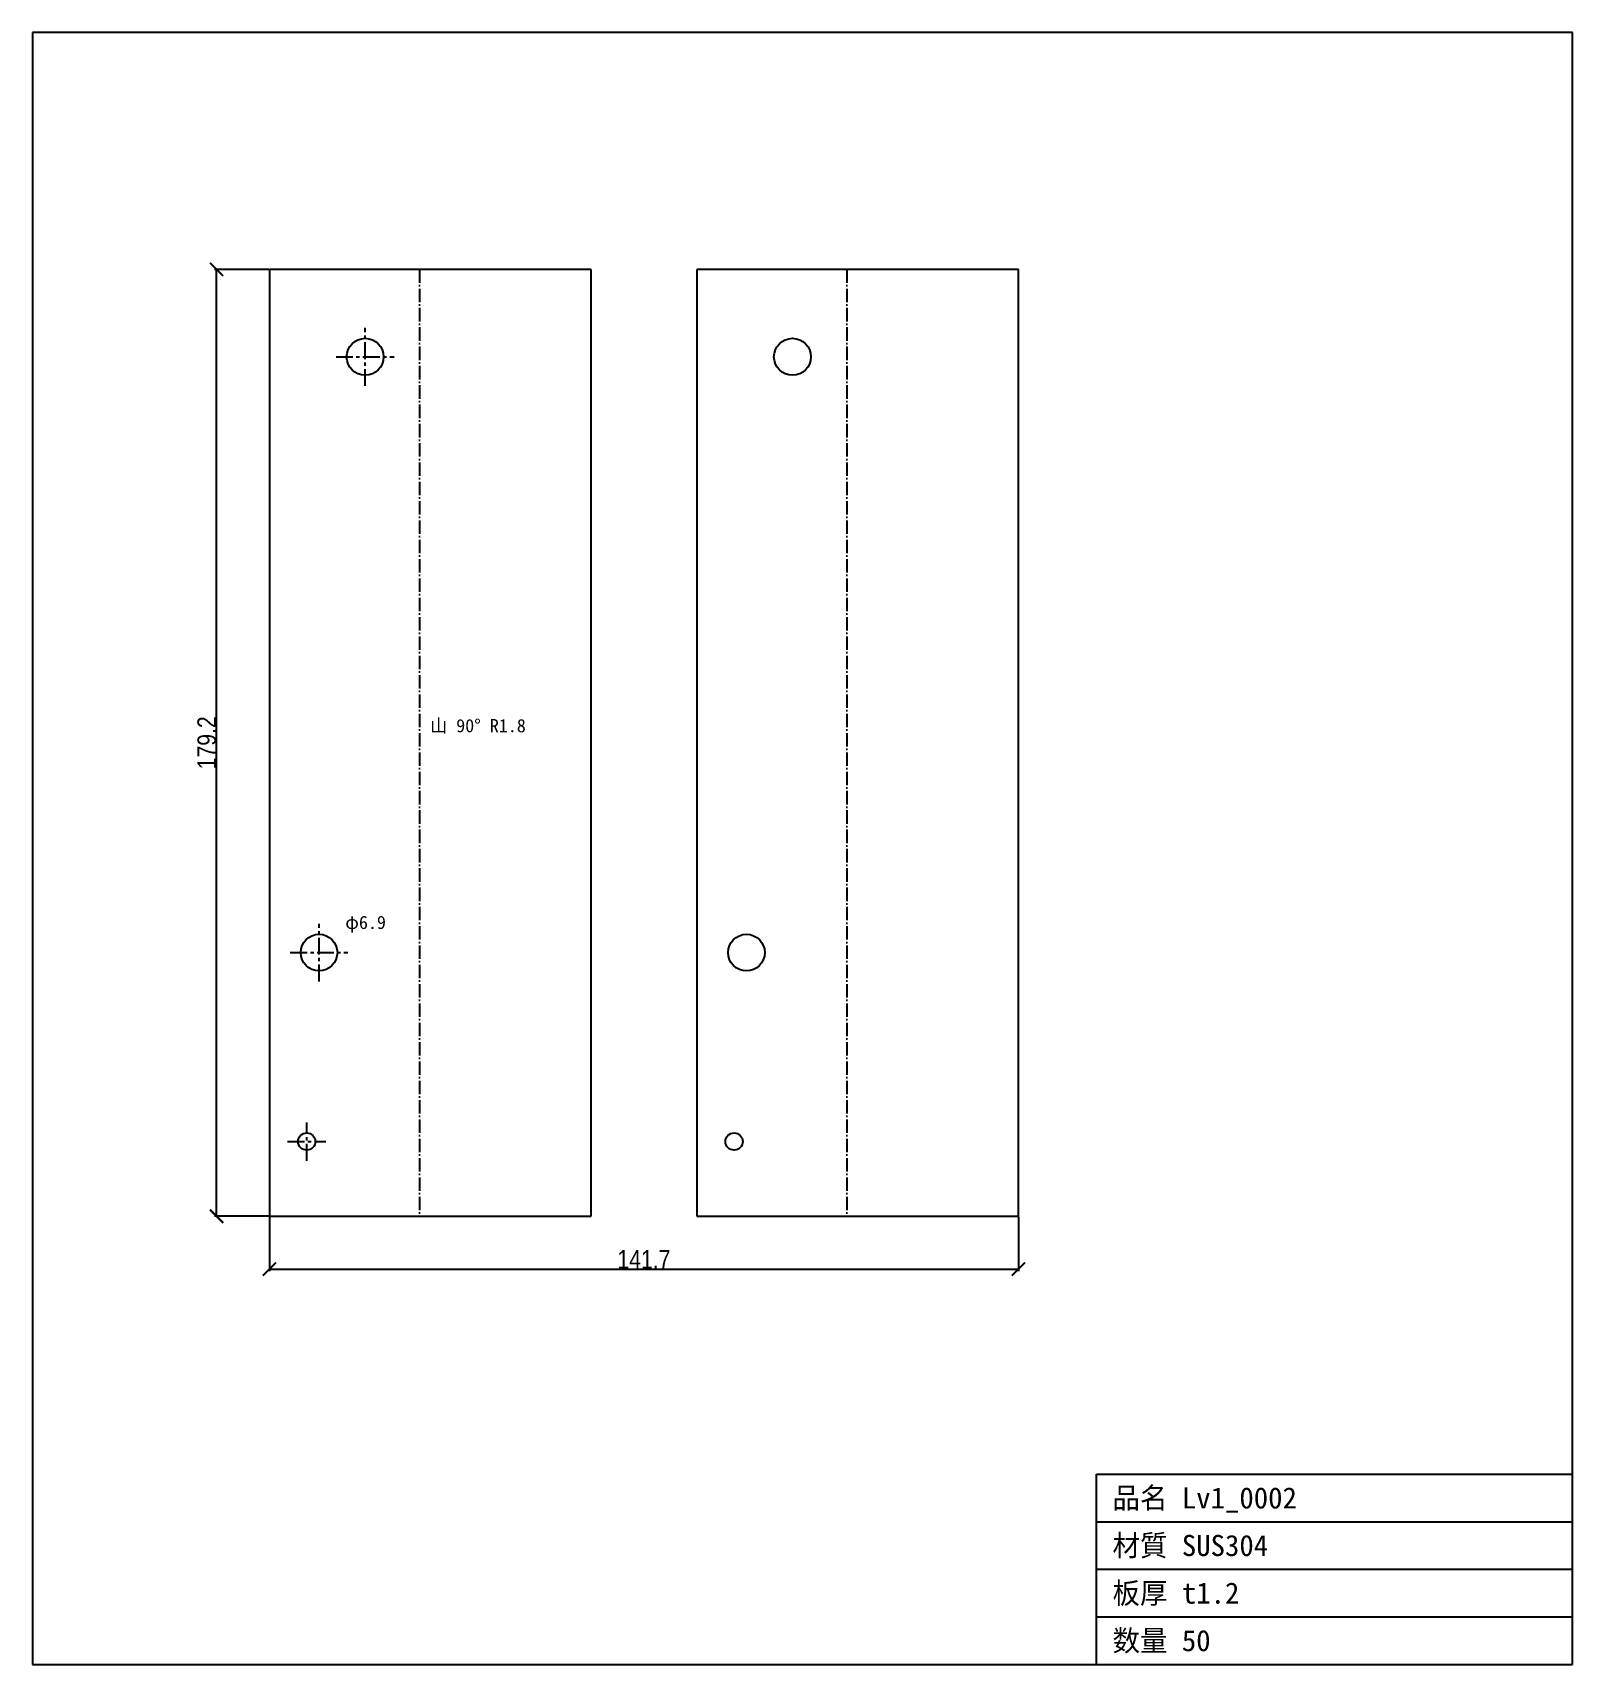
# Model space of a CAD drawing. Header units: millimetres. Extents: x -45 to 247, y -85 to 224.
import ezdxf

# ---------------------------------------------------------------- set-up
doc = ezdxf.new("R2010")
doc.units = ezdxf.units.MM
doc.linetypes.add('CENTER', pattern=[5.08, 3.175, -0.635, 0.635, -0.635])
doc.linetypes.add('DASHDOT', pattern=[3.556, 2.54, -0.508, 0, -0.508])
for name, color, linetype in [('中心線', 7, 'Continuous'), ('図枠', 7, 'Continuous'), ('外形', 7, 'Continuous'), ('寸法', 7, 'Continuous'), ('文字', 7, 'Continuous'), ('曲げ線', 7, 'Continuous')]:
    doc.layers.add(name, color=color, linetype=linetype)
doc.styles.add('OpenSansCondensed-Light', font='OpenSansCondensed-Light.ttf')
doc.dimstyles.new('EZDXF', dxfattribs={"dimtxt": 0.25, "dimasz": 0.175, "dimexe": 0.375, "dimexo": 0.125, "dimgap": 0.1, "dimtad": 1, "dimlfac": 100, "dimzin": 12, "dimdsep": 46, "dimtxsty": 'OpenSansCondensed-Light', "dimblk": 'ARCHTICK', "dimcen": 2.5, "dimazin": 3, "dimtfac": 0.5, "dimtmove": 2, "dimatfit": 3})

# ---------------------------------------------------------------- blocks, each defined once
blk = doc.blocks.new('_ARCHTICK')
at = {"color": 0, "linetype": 'BYBLOCK', "const_width": 0.15}
blk.add_lwpolyline([(-0.5, -0.5), (0.5, 0.5)], dxfattribs=at)

msp = doc.modelspace()

# ---------------------------------------------------------------- linework, layer by layer
at = {"layer": '中心線', "color": 1, "linetype": 'CENTER'}
for p, q in [((18.11, 157.13), (18.11, 168.14)), ((12.61, 162.64), (23.62, 162.64)), ((9.39, 44.45), (9.39, 55.36)), ((3.94, 49.9), (14.85, 49.9)), ((7.06, 10.51), (7.06, 17.77)), ((3.43, 14.14), (10.69, 14.14))]:
    msp.add_line(p, q, dxfattribs=at)
at = {"layer": '図枠'}
for p, q in [((246.5, 223.99), (-44.8, 223.99)), ((-44.8, 223.99), (-44.8, -84.8)), ((246.5, -84.8), (246.5, 223.99)), ((156.5, -84.8), (156.5, -48.8)), ((156.5, -48.8), (246.5, -48.8)), ((156.5, -57.8), (246.5, -57.8)), ((156.5, -66.8), (246.5, -66.8)), ((156.5, -75.8), (246.5, -75.8)), ((-44.8, -84.8), (246.5, -84.8))]:
    msp.add_line(p, q, dxfattribs=at)
at = {"layer": '外形'}
for p, q in [((0, 179.19), (0, 0)), ((60.85, 179.19), (0, 179.19)), ((60.85, 0), (60.85, 179.19)), ((80.85, 179.19), (80.85, 0)), ((141.71, 179.19), (80.85, 179.19)), ((141.71, 0), (141.71, 179.19)), ((0, 0), (60.85, 0)), ((80.85, 0), (141.71, 0))]:
    msp.add_line(p, q, dxfattribs=at)
for centre, radius in [((18.11, 162.64), 3.5), ((98.96, 162.64), 3.5), ((9.39, 49.9), 3.46), ((90.25, 49.9), 3.46), ((7.06, 14.14), 1.63), ((87.91, 14.14), 1.63)]:
    msp.add_circle(centre, radius, dxfattribs=at)
at = {"layer": '曲げ線', "color": 1, "linetype": 'DASHDOT'}
for p, q in [((28.39, 179.19), (28.39, 0)), ((109.24, 179.19), (109.24, 0))]:
    msp.add_line(p, q, dxfattribs=at)

# ---------------------------------------------------------------- texts
at = {"layer": '文字'}
for s, height, p in [('山 90° R1.8', 2.5, (30.39, 91.59)), ('φ6.9', 2.5, (14.35, 54.36)), ('品名 Lv1_0002', 4, (159.5, -55.3)), ('材質 SUS304', 4, (159.5, -64.3)), ('板厚 t1.2', 4, (159.5, -73.3)), ('数量 50', 4, (159.5, -82.3))]:
    msp.add_text(s, height=height, dxfattribs=at).set_placement(p)

# ---------------------------------------------------------------- dimensions: what is measured, and where the dimension line sits
at = {"layer": '寸法'}
msp.add_linear_dim(base=(-10, 0), p1=(0, 0), p2=(0, 179.19), angle=90, dimstyle='EZDXF', override={"dimtxt": 3.5, "dimasz": 2.5, "dimdec": 1, "dimlfac": 1}, dxfattribs=at).render()
msp.add_linear_dim(base=(0, -10), p1=(0, 0), p2=(141.71, 0), dimstyle='EZDXF', override={"dimtxt": 3.5, "dimasz": 2.5, "dimdec": 1, "dimlfac": 1}, dxfattribs=at).render()

doc.saveas('drawing.dxf')
